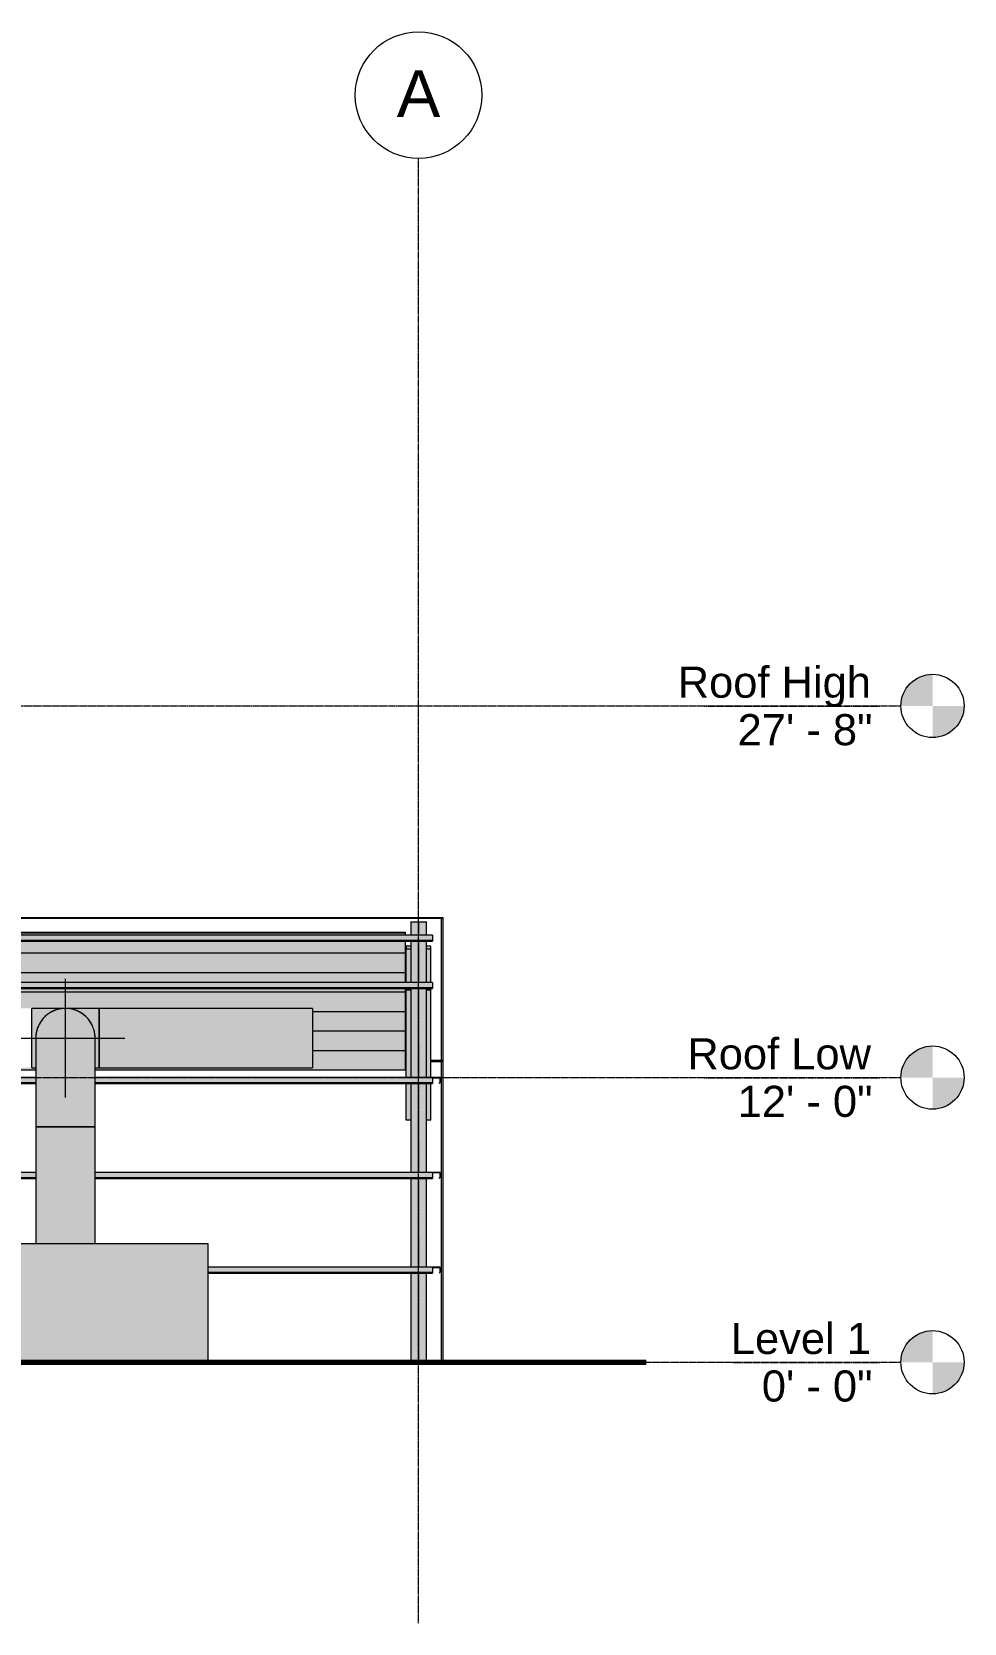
# Model space of a CAD drawing. Header units: inches. Extents: x -26493 to -15674, y -132 to 673.
# Drawn here: x -16145 to -15674, y -132 to 673 of the extents above; entities that cross this region are included whole.
import ezdxf

# ---------------------------------------------------------------- set-up
doc = ezdxf.new("R2010")
doc.units = ezdxf.units.IN
doc.header["$MEASUREMENT"] = 0
doc.linetypes.add('Grid Line 1_2_', pattern=[0.875, 0.5, -0.125, 0.125, -0.125])
doc.linetypes.add('Hidden 1_8_', pattern=[0.1875, 0.125, -0.0625])
for name, color, linetype, lineweight in [('A-FLOR-LEVL', 51, 'Continuous', 9), ('A-ROOF', 132, 'Continuous', 13), ('A-WALL', 113, 'Continuous', 13), ('C-TOPO', 7, 'Continuous', 9), ('M-EQPM', 50, 'Continuous', 9), ('M-HVAC-DUCT', 70, 'Continuous', 9), ('M-HVAC-DUCT-ANNO', 70, 'Continuous', 9), ('M-HVAC-DUCT-CNTR', 70, 'Continuous', 9), ('S-BEAM', 12, 'Continuous', 9), ('S-COLS', 52, 'Continuous', 9), ('S-GRID', 1, 'Continuous', 9), ('S-GRID-IDEN', 1, 'Continuous', 9)]:
    doc.layers.add(name, color=color, linetype=linetype, lineweight=lineweight)
doc.styles.add('Arial', font='arial.ttf', dxfattribs={"height": 15.736527})
doc.styles.add('Arial_1', font='arial.ttf', dxfattribs={"height": 23.60479})

# ---------------------------------------------------------------- blocks, each defined once
blk = doc.blocks.new('Round Tee - Standard-364261-Section 1')
at = {"layer": 'M-HVAC-DUCT'}
h = blk.add_hatch(color=256, dxfattribs=at)
h.paths.add_polyline_path([(-20848.64, 179), (-20865.64, 179), (-20865.64, 164), (-20863.64, 164), (-20863.52, 165.82), (-20863.34, 166.93), (-20863.09, 168.01), (-20862.74, 169.13), (-20861.58, 171.58), (-20860.92, 172.6), (-20860.58, 173.07), (-20859.62, 174.22), (-20858.28, 175.49), (-20855.8, 177.18), (-20854.78, 177.69), (-20853.28, 178.27), (-20851.75, 178.68), (-20850.2, 178.92), (-20849.42, 178.98)], flags=0)
h.paths.add_polyline_path([(-20832.15, 164), (-20831.64, 164), (-20831.64, 179), (-20847.86, 178.98), (-20846.31, 178.82), (-20844.77, 178.49), (-20843.25, 178), (-20841.72, 177.31), (-20840.29, 176.46), (-20838.92, 175.43), (-20837.66, 174.22), (-20836.48, 172.78), (-20835.62, 171.42), (-20835.24, 170.73), (-20834.73, 169.58), (-20834.34, 168.5), (-20834.09, 167.61), (-20833.86, 166.51), (-20833.78, 165.95), (-20833.66, 164.55), (-20833.64, 164), (-20833.17, 164)], flags=0)
h = blk.add_hatch(color=256, dxfattribs=at)
h.paths.add_polyline_path([(-20831.64, 149), (-20831.64, 164), (-20833.64, 164), (-20833.64, 149)], flags=0)
h.paths.add_polyline_path([(-20863.65, 149), (-20863.64, 149), (-20863.64, 164), (-20865.64, 164), (-20865.64, 149), (-20864.86, 149)], flags=0)
for p, q in [((-20848.64, 179), (-20865.64, 179)), ((-20865.64, 164), (-20865.64, 179)), ((-20831.64, 179), (-20848.64, 179)), ((-20831.64, 179), (-20831.64, 164)), ((-20865.64, 149), (-20865.64, 164)), ((-20831.64, 164), (-20831.64, 149)), ((-20865.64, 149), (-20863.64, 149)), ((-20833.64, 149), (-20831.64, 149))]:
    blk.add_line(p, q, dxfattribs=at)
for points, knots in [([(-20853.82, 178.08), (-20854.14, 177.96), (-20854.91, 177.65), (-20855.67, 177.26), (-20856.11, 177.01)], [0.2583062, 0.2583062, 0.2583062, 0.2583062, 0.3076923, 0.3772323, 0.3772323, 0.3772323, 0.3772323]), ([(-20851.3, 178.76), (-20851.45, 178.74), (-20852.11, 178.61), (-20852.92, 178.39), (-20853.57, 178.17), (-20853.71, 178.12)], [0.1317841, 0.1317841, 0.1317841, 0.1317841, 0.1538462, 0.2307692, 0.252931, 0.252931, 0.252931, 0.252931]), ([(-20848.64, 179), (-20848.9, 179), (-20849.42, 178.99), (-20850.2, 178.93), (-20850.79, 178.85), (-20851.12, 178.79), (-20851.2, 178.78)], [0, 0, 0, 0, 0.0384615, 0.0769231, 0.1153846, 0.1264936, 0.1264936, 0.1264936, 0.1264936]), ([(-20843.57, 178.12), (-20843.97, 178.26), (-20844.77, 178.53), (-20845.58, 178.65), (-20845.98, 178.7)], [0.747069, 0.747069, 0.747069, 0.747069, 0.8076923, 0.8682159, 0.8682159, 0.8682159, 0.8682159]), ([(-20862.76, 169.06), (-20862.85, 168.81), (-20863.1, 168.05), (-20863.29, 167.25), (-20863.39, 166.72)], [0.81647869, 0.81647869, 0.81647869, 0.81647869, 0.84615385, 0.90397366, 0.90397366, 0.90397366, 0.90397366]), ([(-20861.67, 171.43), (-20861.89, 171.04), (-20862.27, 170.31), (-20862.59, 169.54), (-20862.72, 169.17)], [0.71772833, 0.71772833, 0.71772833, 0.71772833, 0.76923077, 0.81209834, 0.81209834, 0.81209834, 0.81209834]), ([(-20860.15, 173.62), (-20860.18, 173.59), (-20860.6, 173.08), (-20861.08, 172.41), (-20861.5, 171.72), (-20861.58, 171.58)], [0.6105852, 0.6105852, 0.6105852, 0.6105852, 0.6153846, 0.6923077, 0.7106532, 0.7106532, 0.7106532, 0.7106532]), ([(-20856.16, 176.98), (-20856.19, 176.96), (-20857.18, 176.39), (-20858.54, 175.38), (-20859.74, 174.11), (-20860.09, 173.69)], [0.3803555, 0.3803555, 0.3803555, 0.3803555, 0.3846154, 0.5384615, 0.6066751, 0.6066751, 0.6066751, 0.6066751]), ([(-20837.19, 173.69), (-20837.54, 174.11), (-20838.75, 175.38), (-20840.11, 176.35), (-20841.09, 176.96), (-20841.12, 176.98)], [0.3933249, 0.3933249, 0.3933249, 0.3933249, 0.4615385, 0.6153846, 0.6196445, 0.6196445, 0.6196445, 0.6196445]), ([(-20835.7, 171.59), (-20835.78, 171.72), (-20836.2, 172.41), (-20836.68, 173.08), (-20837.1, 173.59), (-20837.13, 173.62)], [0.2893468, 0.2893468, 0.2893468, 0.2893468, 0.3076923, 0.3846154, 0.3894148, 0.3894148, 0.3894148, 0.3894148]), ([(-20834.56, 169.17), (-20834.7, 169.54), (-20835.02, 170.31), (-20835.39, 171.05), (-20835.61, 171.43)], [0.18790166, 0.18790166, 0.18790166, 0.18790166, 0.23076923, 0.28227167, 0.28227167, 0.28227167, 0.28227167]), ([(-20863.43, 166.51), (-20863.45, 166.4), (-20863.52, 165.94), (-20863.61, 165.1), (-20863.64, 164.37), (-20863.64, 164)], [0.91158907, 0.91158907, 0.91158907, 0.91158907, 0.92307692, 0.96153846, 1, 1, 1, 1]), ([(-20833.89, 166.74), (-20833.99, 167.27), (-20834.18, 168.04), (-20834.42, 168.78), (-20834.51, 169.02)], [0.09660173, 0.09660173, 0.09660173, 0.09660173, 0.15384615, 0.18203448, 0.18203448, 0.18203448, 0.18203448]), ([(-20833.64, 164), (-20833.64, 164.37), (-20833.67, 165.1), (-20833.76, 165.94), (-20833.84, 166.4), (-20833.85, 166.51)], [0, 0, 0, 0, 0.03846154, 0.07692308, 0.08841093, 0.08841093, 0.08841093, 0.08841093])]:
    blk.add_open_spline(points, degree=3, knots=knots, dxfattribs=at)
for points in [[(-20846.09, 178.78), (-20846.93, 178.93), (-20847.79, 179), (-20848.64, 179)], [(-20841.18, 177.01), (-20841.92, 177.44), (-20842.68, 177.84), (-20843.46, 178.13)]]:
    blk.add_open_spline(points, degree=3, dxfattribs=at)
blk = doc.blocks.new('Round Elbow - 1_5 D-363045-Section 1')
at = {"layer": 'M-HVAC-DUCT'}
for points in [[(-20858.28, 119), (-20848.64, 119), (-20848.64, 179), (-20851.28, 178.76), (-20853.77, 178.1), (-20856.14, 176.99), (-20858.28, 175.49), (-20860.15, 173.61), (-20861.63, 171.5), (-20862.74, 169.13), (-20863.44, 166.36), (-20863.64, 163.75), (-20863.64, 119), (-20860.13, 119)], [(-20848.64, 119), (-20833.64, 119), (-20833.64, 164), (-20833.94, 166.87), (-20834.55, 169.13), (-20835.81, 171.73), (-20837.22, 173.71), (-20839, 175.49), (-20841.14, 176.99), (-20843.51, 178.1), (-20846.04, 178.77), (-20848.64, 179), (-20848.64, 124.23)]]:
    blk.add_hatch(color=256, dxfattribs=at).paths.add_polyline_path(points, flags=0)
for p, q in [((-20848.64, 119), (-20863.64, 119)), ((-20833.64, 119), (-20848.64, 119))]:
    blk.add_line(p, q, dxfattribs=at)
at = {"layer": 'M-HVAC-DUCT', "flags": 128}
for points in [[(-20863.64, 164), (-20863.64, 163.96), (-20863.64, 163.86), (-20863.64, 163.68), (-20863.64, 163.43), (-20863.64, 163.1), (-20863.64, 162.71), (-20863.64, 162.25), (-20863.64, 161.72), (-20863.64, 161.12), (-20863.64, 160.45), (-20863.64, 159.71), (-20863.64, 158.91), (-20863.64, 158.05), (-20863.64, 157.13), (-20863.64, 156.14), (-20863.64, 155.09), (-20863.64, 153.99), (-20863.64, 152.83), (-20863.64, 151.62), (-20863.64, 150.35), (-20863.64, 149.04), (-20863.64, 147.67), (-20863.64, 146.26), (-20863.64, 144.81), (-20863.64, 143.31), (-20863.64, 141.78), (-20863.64, 140.21), (-20863.64, 138.61), (-20863.64, 136.97), (-20863.64, 135.31), (-20863.64, 133.62), (-20863.64, 131.9), (-20863.64, 130.17), (-20863.64, 128.42), (-20863.64, 126.65), (-20863.64, 124.87), (-20863.64, 123.08), (-20863.64, 121.28), (-20863.64, 119.49), (-20863.64, 119)], [(-20833.64, 119), (-20833.64, 120.8), (-20833.64, 122.6), (-20833.64, 124.39), (-20833.64, 126.17), (-20833.64, 127.94), (-20833.64, 129.7), (-20833.64, 131.44), (-20833.64, 133.16), (-20833.64, 134.85), (-20833.64, 136.52), (-20833.64, 138.17), (-20833.64, 139.78), (-20833.64, 141.36), (-20833.64, 142.9), (-20833.64, 144.41), (-20833.64, 145.87), (-20833.64, 147.3), (-20833.64, 148.67), (-20833.64, 150), (-20833.64, 151.28), (-20833.64, 152.51), (-20833.64, 153.68), (-20833.64, 154.8), (-20833.64, 155.86), (-20833.64, 156.87), (-20833.64, 157.81), (-20833.64, 158.69), (-20833.64, 159.5), (-20833.64, 160.26), (-20833.64, 160.94), (-20833.64, 161.56), (-20833.64, 162.11), (-20833.64, 162.59), (-20833.64, 163), (-20833.64, 163.35), (-20833.64, 163.62), (-20833.64, 163.81), (-20833.64, 163.94), (-20833.64, 164), (-20833.64, 164)]]:
    blk.add_lwpolyline(points, dxfattribs=at)
at = {"layer": 'M-HVAC-DUCT'}
for start, end in [(90, 169.82559), (20, 90), (170, 180), (360, 10)]:
    blk.add_arc((-20848.64, 164), 15, start, end, dxfattribs=at)
blk = doc.blocks.new('W-Wide Flange-Column - W10X33-556725-Section 1')
at = {"layer": 'S-COLS', "linetype": 'Hidden 1_8_'}
for p, q in [((-20670.21, 222.74), (-20670.21, 216.05)), ((-20669.9, 216.05), (-20669.9, 222.74)), ((-20670.21, 213.02), (-20670.21, 192.05)), ((-20669.9, 192.05), (-20669.9, 213.02)), ((-20670.21, 189.02), (-20670.21, 144.05)), ((-20669.9, 144.05), (-20669.9, 189.02)), ((-20670.21, 141.02), (-20670.21, 96.05)), ((-20669.9, 96.05), (-20669.9, 141.02)), ((-20670.21, 93.02), (-20670.21, 48.05)), ((-20669.9, 48.05), (-20669.9, 93.02)), ((-20670.21, 45.02), (-20670.21, 0)), ((-20669.9, 0), (-20669.9, 45.02))]:
    blk.add_line(p, q, dxfattribs=at)
blk = doc.blocks.new('Girt_Z - 10_D-559342-Section 1')
at = {"layer": 'S-BEAM'}
for points in [[(-21131.27, 217.1), (-21131.27, 217.59), (-21132.05, 217.59), (-21132.05, 217.1)], [(-21131.27, 217.02), (-21131.27, 217.1), (-21132.05, 217.1), (-21132.05, 217.02)], [(-20676.75, 217), (-20676.75, 217.02), (-20709.93, 217)], [(-21131.27, 207.29), (-21131.27, 207.51), (-21132.05, 207.51), (-21132.05, 207.29)], [(-21131.27, 206.9), (-21131.27, 207.29), (-21132.05, 207.29), (-21132.05, 206.9)]]:
    blk.add_hatch(color=256, dxfattribs=at).paths.add_polyline_path(points, flags=0)
h = blk.add_hatch(color=256, dxfattribs=at)
h.paths.add_polyline_path([(-20709.93, 217.1), (-20676.75, 217.1), (-20676.75, 217.59), (-20906.07, 217.59), (-20906.07, 217.1), (-20864.86, 217.1)], flags=0)
h.paths.add_polyline_path([(-21097.26, 217.1), (-21068.38, 217.1), (-21068.38, 217.59), (-21131.27, 217.59), (-21131.27, 217.1)], flags=0)
h.paths.add_polyline_path([(-21032.38, 217.1), (-20914.03, 217.1), (-20914.03, 217.59), (-21032.38, 217.59)], flags=0)
h = blk.add_hatch(color=256, dxfattribs=at)
h.paths.add_polyline_path([(-21131.27, 207.51), (-21131.27, 213.02), (-21132.05, 213.02), (-21132.05, 207.51)], flags=0)
h.paths.add_polyline_path([(-21132.05, 216.05), (-21131.27, 216.05), (-21131.27, 217), (-21132.05, 217)], flags=0)
h = blk.add_hatch(color=256, dxfattribs=at)
h.paths.add_polyline_path([(-20709.93, 217.02), (-20676.75, 217.02), (-20676.75, 217.1), (-20906.07, 217.1), (-20906.07, 217.02), (-20864.86, 217.02)], flags=0)
h.paths.add_polyline_path([(-21097.26, 217.02), (-21068.38, 217.02), (-21068.38, 217.1), (-21131.27, 217.1), (-21131.27, 217.02)], flags=0)
h.paths.add_polyline_path([(-21032.38, 217.02), (-20914.03, 217.02), (-20914.03, 217.1), (-21032.38, 217.1)], flags=0)
h = blk.add_hatch(color=256, dxfattribs=at)
h.paths.add_polyline_path([(-21131.27, 207.51), (-21068.38, 207.51), (-21068.38, 213.02), (-21131.27, 213.02), (-21131.27, 212.62)], flags=0)
h.paths.add_polyline_path([(-20916.25, 207.51), (-20916.25, 210.49), (-20914.03, 210.49), (-20914.03, 213.02), (-21032.38, 213.02), (-21032.38, 207.51), (-20922.96, 207.51)], flags=0)
h.paths.add_polyline_path([(-20903.85, 207.51), (-20676.75, 207.51), (-20676.75, 213.02), (-20906.07, 213.02), (-20906.07, 210.49), (-20903.85, 210.49), (-20903.85, 209.15)], flags=0)
h.paths.add_polyline_path([(-21032.38, 216.05), (-20914.03, 216.05), (-20914.03, 217), (-21032.38, 217)], flags=0)
h.paths.add_polyline_path([(-20864.86, 216.05), (-20676.75, 216.05), (-20676.75, 217), (-20906.07, 217), (-20906.07, 216.05)], flags=0)
h.paths.add_polyline_path([(-21131.27, 216.05), (-21068.38, 216.05), (-21068.38, 217), (-21131.27, 217)], flags=0)
h = blk.add_hatch(color=256, dxfattribs=at)
h.paths.add_polyline_path([(-20676.75, 207.29), (-20676.75, 207.51), (-20903.85, 207.51), (-20903.85, 207.29), (-20690.57, 207.29)], flags=0)
h.paths.add_polyline_path([(-21131.27, 207.29), (-21068.38, 207.31), (-21068.38, 207.51), (-21131.27, 207.51), (-21131.27, 207.31)], flags=0)
h.paths.add_polyline_path([(-21032.38, 207.29), (-20916.25, 207.3), (-20916.25, 207.51), (-21032.38, 207.51), (-21032.38, 207.31)], flags=0)
h = blk.add_hatch(color=256, dxfattribs=at)
h.paths.add_polyline_path([(-20690.57, 206.9), (-20676.75, 206.9), (-20676.75, 207.29), (-20903.85, 207.29), (-20903.85, 206.9), (-20709.93, 206.9)], flags=0)
h.paths.add_polyline_path([(-21116.63, 206.9), (-21068.38, 206.9), (-21068.38, 207.29), (-21131.27, 207.29), (-21131.27, 206.9)], flags=0)
h.paths.add_polyline_path([(-21032.38, 206.9), (-20916.25, 206.9), (-20916.25, 207.29), (-21032.38, 207.29)], flags=0)
for p, q in [((-21132.05, 217.59), (-21131.27, 217.59)), ((-21131.27, 217.59), (-21068.38, 217.59)), ((-21032.38, 217.59), (-20914.03, 217.59)), ((-20906.07, 217.59), (-20676.75, 217.59)), ((-20676.75, 217.59), (-20676.75, 217.1)), ((-21131.27, 217.1), (-21132.05, 217.1)), ((-21131.27, 217.02), (-21132.05, 217.02)), ((-21068.38, 217.1), (-21131.27, 217.1)), ((-21068.38, 217.02), (-21131.27, 217.02)), ((-20914.03, 217.1), (-21032.38, 217.1)), ((-20914.03, 217.02), (-21032.38, 217.02)), ((-20676.75, 217.1), (-20906.07, 217.1)), ((-20676.75, 217.02), (-20906.07, 217.02)), ((-20676.75, 217.1), (-20676.75, 217.02)), ((-20676.75, 217), (-20676.75, 216.05)), ((-20676.75, 213.02), (-20676.75, 207.51)), ((-21131.27, 206.9), (-21132.05, 206.9)), ((-21068.38, 206.9), (-21131.27, 206.9)), ((-20916.25, 206.9), (-21032.38, 206.9)), ((-20676.75, 206.9), (-20903.85, 206.9)), ((-20676.75, 207.51), (-20676.75, 207.29)), ((-20676.75, 207.29), (-20676.75, 206.9))]:
    blk.add_line(p, q, dxfattribs=at)
blk = doc.blocks.new('Girt_Z - 10_D-V91-Section 1')
at = {"layer": 'S-BEAM'}
for points in [[(-21132.05, 197.64), (-21131.27, 197.64), (-21131.27, 206.9), (-21132.05, 206.9)], [(-21131.27, 197.43), (-21131.27, 197.64), (-21132.05, 197.64), (-21132.05, 197.43)], [(-21131.27, 197.04), (-21131.27, 197.43), (-21132.05, 197.43), (-21132.05, 197.04)]]:
    blk.add_hatch(color=256, dxfattribs=at).paths.add_polyline_path(points, flags=0)
h = blk.add_hatch(color=256, dxfattribs=at)
h.paths.add_polyline_path([(-21131.27, 197.64), (-21068.38, 197.64), (-21068.38, 206.9), (-21131.27, 206.9)], flags=0)
h.paths.add_polyline_path([(-20676.75, 197.64), (-20676.75, 206.9), (-20903.85, 206.9), (-20903.85, 197.64), (-20690.57, 197.64)], flags=0)
h.paths.add_polyline_path([(-21032.38, 197.64), (-20916.25, 197.64), (-20916.25, 206.9), (-21032.38, 206.9)], flags=0)
h = blk.add_hatch(color=256, dxfattribs=at)
h.paths.add_polyline_path([(-20676.75, 197.43), (-20676.75, 197.64), (-20903.85, 197.64), (-20903.85, 197.43), (-20690.57, 197.43)], flags=0)
h.paths.add_polyline_path([(-20961.7, 197.43), (-20916.25, 197.44), (-20916.25, 197.64), (-21032.38, 197.64), (-21032.38, 197.43), (-20981.06, 197.43)], flags=0)
h.paths.add_polyline_path([(-21131.27, 197.43), (-21068.38, 197.44), (-21068.38, 197.64), (-21131.27, 197.64), (-21131.27, 197.45)], flags=0)
h = blk.add_hatch(color=256, dxfattribs=at)
h.paths.add_polyline_path([(-20690.57, 197.04), (-20676.75, 197.04), (-20676.75, 197.43), (-20903.85, 197.43), (-20903.85, 197.04), (-20709.93, 197.04)], flags=0)
h.paths.add_polyline_path([(-21116.63, 197.04), (-21068.38, 197.04), (-21068.38, 197.43), (-21131.27, 197.43), (-21131.27, 197.04)], flags=0)
h.paths.add_polyline_path([(-21032.38, 197.04), (-20916.25, 197.04), (-20916.25, 197.43), (-21032.38, 197.43)], flags=0)
for p, q in [((-20676.75, 206.9), (-20676.75, 197.64)), ((-21131.27, 197.04), (-21132.05, 197.04)), ((-21068.38, 197.04), (-21131.27, 197.04)), ((-20916.25, 197.04), (-21032.38, 197.04)), ((-20676.75, 197.04), (-20903.85, 197.04)), ((-20676.75, 197.64), (-20676.75, 197.43)), ((-20676.75, 197.43), (-20676.75, 197.04))]:
    blk.add_line(p, q, dxfattribs=at)
blk = doc.blocks.new('Girt_Z - 10_D-V92-Section 1')
at = {"layer": 'S-BEAM'}
h = blk.add_hatch(color=256, dxfattribs=at)
h.paths.add_polyline_path([(-21132.05, 187.78), (-21131.27, 187.78), (-21131.27, 189.02), (-21132.05, 189.02)], flags=0)
h.paths.add_polyline_path([(-21131.27, 192.05), (-21131.27, 197.04), (-21132.05, 197.04), (-21132.05, 192.05)], flags=0)
h = blk.add_hatch(color=256, dxfattribs=at)
h.paths.add_polyline_path([(-21068.38, 187.78), (-21068.38, 189.02), (-21131.27, 189.02), (-21131.27, 187.78), (-21077.89, 187.78)], flags=0)
h.paths.add_polyline_path([(-20981.06, 187.78), (-20916.25, 187.78), (-20916.25, 189.02), (-21032.38, 189.02), (-21032.38, 187.78), (-21000.43, 187.78)], flags=0)
h.paths.add_polyline_path([(-20676.75, 187.78), (-20676.75, 189.02), (-20903.85, 189.02), (-20903.85, 187.78), (-20690.57, 187.78)], flags=0)
h.paths.add_polyline_path([(-21032.38, 192.05), (-20916.25, 192.05), (-20916.25, 197.04), (-21032.38, 197.04), (-21032.38, 195.9)], flags=0)
h.paths.add_polyline_path([(-20903.85, 192.05), (-20676.75, 192.05), (-20676.75, 197.04), (-20903.85, 197.04), (-20903.85, 195.9)], flags=0)
h.paths.add_polyline_path([(-21068.38, 192.05), (-21068.38, 197.04), (-21131.27, 197.04), (-21131.27, 192.05), (-21077.89, 192.05)], flags=0)
for points in [[(-21131.27, 187.56), (-21131.27, 187.78), (-21132.05, 187.78), (-21132.05, 187.56)], [(-21131.27, 187.17), (-21131.27, 187.56), (-21132.05, 187.56), (-21132.05, 187.17)]]:
    blk.add_hatch(color=256, dxfattribs=at).paths.add_polyline_path(points, flags=0)
h = blk.add_hatch(color=256, dxfattribs=at)
h.paths.add_polyline_path([(-20922.96, 187.56), (-20916.25, 187.57), (-20916.25, 187.78), (-21032.38, 187.78), (-21032.38, 187.56), (-20942.33, 187.56)], flags=0)
h.paths.add_polyline_path([(-20676.75, 187.56), (-20676.75, 187.78), (-20903.85, 187.78), (-20903.85, 187.56), (-20690.57, 187.56)], flags=0)
h.paths.add_polyline_path([(-21131.27, 187.56), (-21068.38, 187.58), (-21068.38, 187.78), (-21131.27, 187.78), (-21131.27, 187.58)], flags=0)
h = blk.add_hatch(color=256, dxfattribs=at)
h.paths.add_polyline_path([(-20690.57, 187.17), (-20676.75, 187.17), (-20676.75, 187.56), (-20903.85, 187.54), (-20903.85, 187.17), (-20709.93, 187.17)], flags=0)
h.paths.add_polyline_path([(-21116.63, 187.17), (-21068.38, 187.17), (-21068.38, 187.56), (-21131.27, 187.56), (-21131.27, 187.17)], flags=0)
h.paths.add_polyline_path([(-21032.38, 187.17), (-20916.25, 187.17), (-20916.25, 187.56), (-21032.38, 187.56)], flags=0)
for p, q in [((-20676.75, 197.04), (-20676.75, 192.05)), ((-21131.27, 187.17), (-21132.05, 187.17)), ((-21068.38, 187.17), (-21131.27, 187.17)), ((-20916.25, 187.17), (-21032.38, 187.17)), ((-20676.75, 187.17), (-20903.85, 187.17)), ((-20676.75, 189.02), (-20676.75, 187.78)), ((-20676.75, 187.78), (-20676.75, 187.56)), ((-20676.75, 187.56), (-20676.75, 187.17))]:
    blk.add_line(p, q, dxfattribs=at)
blk = doc.blocks.new('Girt_Z - 10_D-V93-Section 1')
at = {"layer": 'S-BEAM'}
for points in [[(-21131.27, 179), (-21131.27, 187.17), (-21132.05, 187.17), (-21132.05, 179)], [(-20676.75, 177.7), (-20676.75, 177.91), (-20723.64, 177.91), (-20723.64, 177.7), (-20690.57, 177.7)]]:
    blk.add_hatch(color=256, dxfattribs=at).paths.add_polyline_path(points, flags=0)
h = blk.add_hatch(color=256, dxfattribs=at)
h.paths.add_polyline_path([(-20843.12, 177.91), (-20843.05, 177.91), (-20843.25, 177.97)], flags=0)
h.paths.add_polyline_path([(-20723.64, 177.91), (-20676.75, 177.91), (-20676.75, 187.17), (-20903.85, 187.17), (-20903.85, 179), (-20723.64, 179), (-20723.64, 178.1)], flags=0)
h.paths.add_polyline_path([(-20843.57, 178.11), (-20844.77, 178.49), (-20844.77, 178.43), (-20844.01, 178.23)], flags=0)
h.paths.add_polyline_path([(-20846.09, 178.78), (-20847.09, 178.92), (-20846.72, 178.83), (-20846.31, 178.8)], flags=0)
h.paths.add_polyline_path([(-21131.27, 179), (-21068.38, 179), (-21068.38, 187.17), (-21131.27, 187.17), (-21131.27, 179.19)], flags=0)
h.paths.add_polyline_path([(-21010.11, 179), (-20916.25, 179), (-20916.25, 187.17), (-21032.38, 187.17), (-21032.38, 179), (-21019.8, 179)], flags=0)
h = blk.add_hatch(color=256, dxfattribs=at)
h.paths.add_polyline_path([(-20690.57, 177.31), (-20676.75, 177.31), (-20676.75, 177.7), (-20723.64, 177.7), (-20723.64, 177.31), (-20709.93, 177.31)], flags=0)
h.paths.add_polyline_path([(-20855.56, 177.31), (-20855.4, 177.34), (-20855.52, 177.33)], flags=0)
h.paths.add_polyline_path([(-20841.82, 177.31), (-20841.77, 177.33), (-20841.87, 177.33)], flags=0)
for p, q in [((-20676.75, 187.17), (-20676.75, 177.91)), ((-20855.46, 177.31), (-20855.56, 177.31)), ((-20841.73, 177.31), (-20841.82, 177.31)), ((-20676.75, 177.31), (-20723.64, 177.31)), ((-20676.75, 177.91), (-20676.75, 177.7)), ((-20676.75, 177.7), (-20676.75, 177.31))]:
    blk.add_line(p, q, dxfattribs=at)
blk = doc.blocks.new('Girt_Z - 10_D-V94-Section 1')
at = {"layer": 'S-BEAM'}
h = blk.add_hatch(color=256, dxfattribs=at)
h.paths.add_polyline_path([(-20676.75, 168.05), (-20676.75, 177.31), (-20723.64, 177.31), (-20723.64, 168.05), (-20690.57, 168.05)], flags=0)
h.paths.add_polyline_path([(-20863.08, 168.05), (-20863.02, 168.09), (-20863.02, 168.29)], flags=0)
h.paths.add_polyline_path([(-20834.56, 169.17), (-20834.86, 169.89), (-20835.29, 170.83), (-20835.06, 170.23), (-20834.6, 169.25)], flags=0)
h.paths.add_polyline_path([(-20835.71, 171.58), (-20836.34, 172.57), (-20836.71, 173.08), (-20836.55, 172.78), (-20835.81, 171.73)], flags=0)
h.paths.add_polyline_path([(-20837.19, 173.68), (-20838.29, 174.86), (-20838.29, 174.79), (-20837.2, 173.69)], flags=0)
h.paths.add_polyline_path([(-20839.02, 175.51), (-20840.33, 176.48), (-20840.29, 176.39), (-20839.63, 175.93)], flags=0)
h = blk.add_hatch(color=256, dxfattribs=at)
h.paths.add_polyline_path([(-20676.75, 167.83), (-20676.75, 168.05), (-20723.64, 168.05), (-20723.64, 167.83), (-20690.57, 167.83)], flags=0)
h.paths.add_polyline_path([(-20863.13, 167.83), (-20863.08, 167.87), (-20863.13, 167.84)], flags=0)
h.paths.add_polyline_path([(-20834.19, 167.83), (-20834.16, 167.87), (-20834.19, 167.84)], flags=0)
h = blk.add_hatch(color=256, dxfattribs=at)
h.paths.add_polyline_path([(-20690.57, 167.44), (-20676.75, 167.44), (-20676.75, 167.83), (-20723.64, 167.83), (-20723.64, 167.44), (-20709.93, 167.44)], flags=0)
h.paths.add_polyline_path([(-20834.09, 167.44), (-20834.05, 167.44), (-20834.19, 167.83)], flags=0)
for p, q in [((-20676.75, 177.31), (-20676.75, 168.05)), ((-20676.75, 167.44), (-20723.64, 167.44)), ((-20676.75, 168.05), (-20676.75, 167.83)), ((-20676.75, 167.83), (-20676.75, 167.44))]:
    blk.add_line(p, q, dxfattribs=at)
blk = doc.blocks.new('Girt_Z - 10_D-V95-Section 1')
at = {"layer": 'S-BEAM'}
h = blk.add_hatch(color=256, dxfattribs=at)
h.paths.add_polyline_path([(-20864.86, 148.32), (-20863.64, 148.32), (-20863.64, 149), (-20903.85, 149), (-20903.85, 148.32), (-20865.64, 148.32)], flags=0)
h.paths.add_polyline_path([(-20676.75, 148.32), (-20676.75, 157.58), (-20723.64, 157.58), (-20723.64, 149), (-20833.64, 149), (-20833.64, 148.32), (-20690.57, 148.32)], flags=0)
h.paths.add_polyline_path([(-21131.27, 148.32), (-21068.38, 148.32), (-21068.38, 149), (-21131.27, 149)], flags=0)
h.paths.add_polyline_path([(-21029.48, 148.32), (-20916.25, 148.32), (-20916.25, 149), (-21032.38, 149), (-21032.38, 148.32)], flags=0)
for points in [[(-21131.27, 148.32), (-21131.27, 149), (-21132.05, 149), (-21132.05, 148.32)], [(-21131.27, 148.11), (-21131.27, 148.32), (-21132.05, 148.32), (-21132.05, 148.11)], [(-21131.27, 147.72), (-21131.27, 148.11), (-21132.05, 148.11), (-21132.05, 147.72)]]:
    blk.add_hatch(color=256, dxfattribs=at).paths.add_polyline_path(points, flags=0)
h = blk.add_hatch(color=256, dxfattribs=at)
h.paths.add_polyline_path([(-20676.75, 148.11), (-20676.75, 148.32), (-20833.64, 148.32), (-20833.64, 148.11), (-20690.57, 148.11)], flags=0)
h.paths.add_polyline_path([(-20922.96, 148.11), (-20916.25, 148.12), (-20916.25, 148.32), (-21032.38, 148.32), (-21032.38, 148.11), (-20942.33, 148.11)], flags=0)
h.paths.add_polyline_path([(-21131.27, 148.11), (-21068.38, 148.12), (-21068.38, 148.32), (-21131.27, 148.32), (-21131.27, 148.13)], flags=0)
h.paths.add_polyline_path([(-20903.85, 148.11), (-20863.64, 148.11), (-20863.64, 148.32), (-20903.85, 148.32), (-20903.85, 148.12)], flags=0)
h = blk.add_hatch(color=256, dxfattribs=at)
h.paths.add_polyline_path([(-20690.57, 147.72), (-20676.75, 147.72), (-20676.75, 148.11), (-20833.64, 148.11), (-20833.64, 147.72), (-20709.93, 147.72)], flags=0)
h.paths.add_polyline_path([(-21116.63, 147.72), (-21068.38, 147.72), (-21068.38, 148.11), (-21131.27, 148.11), (-21131.27, 147.72)], flags=0)
h.paths.add_polyline_path([(-21032.38, 147.72), (-20916.25, 147.72), (-20916.25, 148.11), (-21032.38, 148.11)], flags=0)
h.paths.add_polyline_path([(-20863.64, 147.72), (-20863.64, 148.11), (-20903.85, 148.11), (-20903.85, 147.72), (-20864.86, 147.72)], flags=0)
for p, q in [((-20676.75, 157.58), (-20676.75, 148.32)), ((-21131.27, 147.72), (-21132.05, 147.72)), ((-21068.38, 147.72), (-21131.27, 147.72)), ((-20916.25, 147.72), (-21032.38, 147.72)), ((-20863.64, 147.72), (-20903.85, 147.72)), ((-20676.75, 147.72), (-20833.64, 147.72)), ((-20676.75, 148.32), (-20676.75, 148.11)), ((-20676.75, 148.11), (-20676.75, 147.72))]:
    blk.add_line(p, q, dxfattribs=at)
blk = doc.blocks.new('W-Wide Flange - W21X166-V97-Section 1')
at = {"layer": 'S-BEAM'}
h = blk.add_hatch(color=256, dxfattribs=at)
h.paths.add_polyline_path([(-20666.07, 188.3), (-20663.85, 188.3), (-20663.85, 189.02), (-20666.07, 189.02), (-20666.07, 188.9)], flags=0)
h.paths.add_polyline_path([(-20676.25, 188.3), (-20674.03, 188.3), (-20674.03, 189.02), (-20676.25, 189.02)], flags=0)
h.paths.add_polyline_path([(-20676.25, 209.15), (-20674.03, 209.15), (-20674.03, 210.49), (-20676.25, 210.49)], flags=0)
h.paths.add_polyline_path([(-20666.07, 209.15), (-20663.85, 209.15), (-20663.85, 210.49), (-20666.07, 210.49), (-20666.07, 209.89)], flags=0)
for points in [[(-20674.03, 192.05), (-20674.03, 209.15), (-20676.25, 209.15), (-20676.25, 192.05)], [(-20663.85, 192.05), (-20663.85, 209.15), (-20666.07, 209.15), (-20666.07, 192.05)]]:
    blk.add_hatch(color=256, dxfattribs=at).paths.add_polyline_path(points, flags=0)
h = blk.add_hatch(color=256, dxfattribs=at)
h.paths.add_polyline_path([(-20674.03, 122.39), (-20674.03, 141.02), (-20676.25, 141.02), (-20676.25, 122.39)], flags=0)
h.paths.add_polyline_path([(-20666.07, 122.39), (-20663.85, 122.39), (-20663.85, 141.02), (-20666.07, 141.02), (-20666.07, 129.04)], flags=0)
h.paths.add_polyline_path([(-20676.25, 144.05), (-20674.03, 144.05), (-20674.03, 188.3), (-20676.25, 188.3), (-20676.25, 145.75)], flags=0)
h.paths.add_polyline_path([(-20663.85, 144.05), (-20663.85, 188.3), (-20666.07, 188.3), (-20666.07, 144.05)], flags=0)
for p, q in [((-20674.03, 210.49), (-20676.25, 210.49)), ((-20676.25, 210.49), (-20676.25, 209.15)), ((-20663.85, 210.49), (-20666.07, 210.49)), ((-20663.85, 209.15), (-20663.85, 210.49)), ((-20676.25, 209.15), (-20674.03, 209.15)), ((-20676.25, 192.05), (-20676.25, 209.15)), ((-20666.07, 209.15), (-20663.85, 209.15)), ((-20663.85, 192.05), (-20663.85, 209.15)), ((-20676.25, 189.02), (-20676.25, 188.3)), ((-20676.25, 188.3), (-20674.03, 188.3)), ((-20676.25, 144.05), (-20676.25, 188.3)), ((-20666.07, 188.3), (-20663.85, 188.3)), ((-20663.85, 188.3), (-20663.85, 189.02)), ((-20663.85, 144.05), (-20663.85, 188.3)), ((-20676.25, 122.39), (-20676.25, 141.02)), ((-20663.85, 122.39), (-20663.85, 141.02)), ((-20674.03, 122.39), (-20676.25, 122.39)), ((-20663.85, 122.39), (-20666.07, 122.39))]:
    blk.add_line(p, q, dxfattribs=at)
blk = doc.blocks.new('Mechanical Equipment 3 - Mechanical Equipment 1-405539-Section 1')
at = {"layer": 'M-EQPM'}
blk.add_hatch(color=256, dxfattribs=at).paths.add_polyline_path([(-20776.7, 0), (-20776.7, 60), (-20886.76, 60), (-20886.76, 0), (-20787.4, 0)], flags=0)
for p, q in [((-20886.76, 60), (-20776.7, 60)), ((-20886.76, 0), (-20886.76, 60)), ((-20776.7, 60), (-20776.7, 0))]:
    blk.add_line(p, q, dxfattribs=at)
blk = doc.blocks.new('Girt_C - 8_D-560231-Section 1')
at = {"layer": 'S-BEAM'}
h = blk.add_hatch(color=256, dxfattribs=at)
h.paths.add_polyline_path([(-20659.63, 45.02), (-20659.05, 45.5), (-20659.11, 48), (-20659.16, 47.87), (-20659.16, 45.55), (-20659.7, 45.1)], flags=0)
h.paths.add_polyline_path([(-20659.19, 47.92), (-20659.11, 48), (-20659.24, 48.05)], flags=0)
h.paths.add_polyline_path([(-20659.24, 47.95), (-20659.24, 48.05), (-20663.05, 48), (-20663.05, 47.95), (-20661.52, 47.95)], flags=0)
for p, q in [((-20659.24, 48.05), (-20663.05, 48.05)), ((-20663.05, 47.95), (-20659.24, 47.95)), ((-20659.16, 45.55), (-20659.7, 45.1)), ((-20659.7, 45.1), (-20659.63, 45.02)), ((-20659.63, 45.02), (-20659.05, 45.5)), ((-20659.16, 47.87), (-20659.16, 45.55)), ((-20659.05, 45.5), (-20659.05, 47.87))]:
    blk.add_line(p, q, dxfattribs=at)
for radius, start in [(0.187, 360), (0.0782, 3.04236)]:
    blk.add_arc((-20659.24, 47.87), radius, start, 90, dxfattribs=at)
blk = doc.blocks.new('Girt_C - 8_D-560230-Section 1')
at = {"layer": 'S-BEAM'}
h = blk.add_hatch(color=256, dxfattribs=at)
h.paths.add_polyline_path([(-21097.26, 47.87), (-21096.76, 47.88), (-21096.76, 48.05), (-21131.27, 48), (-21131.27, 47.87)], flags=0)
h.paths.add_polyline_path([(-21136.05, 47.87), (-21132.05, 47.87), (-21132.11, 48), (-21132.24, 47.95), (-21136.05, 47.95)], flags=0)
h.paths.add_polyline_path([(-20663.05, 47.87), (-20663.05, 48.05), (-20776.7, 48), (-20776.7, 47.87), (-20671.2, 47.87)], flags=0)
h.paths.add_polyline_path([(-20886.76, 47.87), (-20886.76, 48.05), (-20917.27, 48), (-20917.27, 47.87)], flags=0)
h = blk.add_hatch(color=256, dxfattribs=at)
h.paths.add_polyline_path([(-21096.76, 45.5), (-21096.76, 47.87), (-21131.27, 47.87), (-21131.27, 45.5), (-21097.26, 45.5)], flags=0)
h.paths.add_polyline_path([(-20663.05, 45.5), (-20663.05, 47.87), (-20776.7, 47.87), (-20776.7, 45.5), (-20671.2, 45.5)], flags=0)
h.paths.add_polyline_path([(-21135.99, 45.5), (-21132.05, 45.5), (-21132.05, 47.87), (-21136.05, 47.87), (-21136.05, 45.5)], flags=0)
h.paths.add_polyline_path([(-20886.76, 45.5), (-20886.76, 47.87), (-20917.27, 47.87), (-20917.27, 45.5)], flags=0)
h = blk.add_hatch(color=256, dxfattribs=at)
h.paths.add_polyline_path([(-21096.76, 45.02), (-21096.76, 45.5), (-21131.27, 45.5), (-21131.27, 45.02), (-21097.26, 45.02)], flags=0)
h.paths.add_polyline_path([(-21135.99, 45.02), (-21132.05, 45.02), (-21132.05, 45.5), (-21136.05, 45.46), (-21136.05, 45.02)], flags=0)
h.paths.add_polyline_path([(-20663.05, 45.02), (-20663.05, 45.5), (-20776.7, 45.5), (-20776.7, 45.02), (-20671.2, 45.02)], flags=0)
h.paths.add_polyline_path([(-20886.76, 45.02), (-20886.76, 45.5), (-20917.27, 45.5), (-20917.27, 45.02)], flags=0)
for p, q in [((-20663.05, 48.05), (-20776.7, 48.05)), ((-20776.7, 45.5), (-20663.05, 45.5)), ((-20776.7, 45.02), (-20663.05, 45.02)), ((-20663.05, 48.05), (-20663.05, 47.87)), ((-20663.05, 47.87), (-20663.05, 45.5)), ((-20663.05, 45.5), (-20663.05, 45.02))]:
    blk.add_line(p, q, dxfattribs=at)
blk = doc.blocks.new('Girt_C - 8_D-V99-Section 1')
at = {"layer": 'S-BEAM'}
h = blk.add_hatch(color=256, dxfattribs=at)
h.paths.add_polyline_path([(-21068.38, 95.87), (-21068.38, 96.05), (-21131.27, 96), (-21131.27, 95.87), (-21097.26, 95.87)], flags=0)
h.paths.add_polyline_path([(-21136.05, 95.87), (-21132.05, 95.87), (-21132.11, 96), (-21132.24, 95.95), (-21136.05, 95.95)], flags=0)
h.paths.add_polyline_path([(-20863.64, 95.87), (-20863.64, 96.05), (-21032.38, 96), (-21032.38, 95.87), (-20864.86, 95.87)], flags=0)
h.paths.add_polyline_path([(-20663.05, 95.87), (-20663.05, 96.05), (-20833.64, 96), (-20833.64, 95.87), (-20671.2, 95.87)], flags=0)
h = blk.add_hatch(color=256, dxfattribs=at)
h.paths.add_polyline_path([(-20942.33, 93.5), (-20863.64, 93.5), (-20863.64, 95.87), (-21032.38, 95.87), (-21032.38, 93.5), (-21019.8, 93.5)], flags=0)
h.paths.add_polyline_path([(-21135.99, 93.5), (-21132.05, 93.5), (-21132.05, 95.87), (-21136.05, 95.87), (-21136.05, 93.5)], flags=0)
h.paths.add_polyline_path([(-20663.05, 93.5), (-20663.05, 95.87), (-20833.64, 95.87), (-20833.64, 93.5), (-20671.2, 93.5)], flags=0)
h.paths.add_polyline_path([(-21131.27, 93.5), (-21068.38, 93.5), (-21068.38, 95.87), (-21131.27, 95.87)], flags=0)
h = blk.add_hatch(color=256, dxfattribs=at)
h.paths.add_polyline_path([(-20942.33, 93.02), (-20863.64, 93.02), (-20863.64, 93.5), (-21032.38, 93.5), (-21032.38, 93.02), (-21019.8, 93.02)], flags=0)
h.paths.add_polyline_path([(-20663.05, 93.02), (-20663.05, 93.5), (-20833.64, 93.5), (-20833.64, 93.02), (-20671.2, 93.02)], flags=0)
h.paths.add_polyline_path([(-21135.99, 93.02), (-21132.05, 93.02), (-21132.05, 93.5), (-21136.05, 93.5), (-21136.05, 93.02)], flags=0)
h.paths.add_polyline_path([(-21131.27, 93.02), (-21068.38, 93.02), (-21068.38, 93.5), (-21131.27, 93.5)], flags=0)
for p, q in [((-20863.64, 96.05), (-21032.38, 96.05)), ((-21032.38, 93.5), (-20863.64, 93.5)), ((-21032.38, 93.02), (-20863.64, 93.02)), ((-20663.05, 96.05), (-20833.64, 96.05)), ((-20833.64, 93.5), (-20663.05, 93.5)), ((-20833.64, 93.02), (-20663.05, 93.02)), ((-20663.05, 96.05), (-20663.05, 95.87)), ((-20663.05, 95.87), (-20663.05, 93.5)), ((-20663.05, 93.5), (-20663.05, 93.02))]:
    blk.add_line(p, q, dxfattribs=at)
blk = doc.blocks.new('Girt_C - 8_D-V110-Section 1')
at = {"layer": 'S-BEAM'}
h = blk.add_hatch(color=256, dxfattribs=at)
h.paths.add_polyline_path([(-21068.38, 143.87), (-21068.38, 144.05), (-21131.27, 144), (-21131.27, 143.87), (-21097.26, 143.87)], flags=0)
h.paths.add_polyline_path([(-21136.05, 143.87), (-21132.05, 143.87), (-21132.11, 144), (-21132.24, 143.95), (-21136.05, 143.95)], flags=0)
h.paths.add_polyline_path([(-20663.05, 143.87), (-20663.05, 144.05), (-20833.64, 144), (-20833.64, 143.87), (-20666.36, 143.87)], flags=0)
h.paths.add_polyline_path([(-20864.86, 143.87), (-20863.64, 143.87), (-20863.64, 144.05), (-21032.38, 144), (-21032.38, 143.87), (-20903.6, 143.87)], flags=0)
h = blk.add_hatch(color=256, dxfattribs=at)
h.paths.add_polyline_path([(-20908.44, 141.5), (-20863.64, 141.5), (-20863.64, 143.87), (-21032.38, 143.87), (-21032.38, 141.5), (-20913.28, 141.5)], flags=0)
h.paths.add_polyline_path([(-20663.05, 141.5), (-20663.05, 143.87), (-20833.64, 143.87), (-20833.64, 141.5), (-20666.36, 141.5)], flags=0)
h.paths.add_polyline_path([(-21135.99, 141.5), (-21132.05, 141.5), (-21132.05, 143.87), (-21136.05, 143.87), (-21136.05, 141.5)], flags=0)
h.paths.add_polyline_path([(-21131.27, 141.5), (-21068.38, 141.5), (-21068.38, 143.87), (-21131.27, 143.87)], flags=0)
h = blk.add_hatch(color=256, dxfattribs=at)
h.paths.add_polyline_path([(-21136.05, 141.02), (-21132.05, 141.02), (-21132.05, 141.5), (-21136.05, 141.5)], flags=0)
h.paths.add_polyline_path([(-20663.05, 141.02), (-20663.05, 141.5), (-20833.64, 141.5), (-20833.62, 141.02), (-20666.36, 141.02)], flags=0)
h.paths.add_polyline_path([(-21131.27, 141.02), (-21068.38, 141.02), (-21068.38, 141.5), (-21131.27, 141.5)], flags=0)
h.paths.add_polyline_path([(-21032.38, 141.02), (-20863.64, 141.02), (-20863.64, 141.5), (-21032.38, 141.5)], flags=0)
for p, q in [((-20863.64, 144.05), (-21032.38, 144.05)), ((-21032.38, 141.5), (-20863.64, 141.5)), ((-21032.38, 141.02), (-20863.64, 141.02)), ((-20663.05, 144.05), (-20833.64, 144.05)), ((-20833.64, 141.5), (-20663.05, 141.5)), ((-20833.64, 141.02), (-20663.05, 141.02)), ((-20663.05, 144.05), (-20663.05, 143.87)), ((-20663.05, 143.87), (-20663.05, 141.5)), ((-20663.05, 141.5), (-20663.05, 141.02))]:
    blk.add_line(p, q, dxfattribs=at)
blk = doc.blocks.new('Girt_C - 8_D-V111-Section 1')
at = {"layer": 'S-BEAM'}
h = blk.add_hatch(color=256, dxfattribs=at)
h.paths.add_polyline_path([(-20806.76, 191.87), (-20663.05, 191.87), (-20663.05, 192.05), (-21032.38, 192), (-21032.38, 191.87), (-20826.13, 191.87)], flags=0)
h.paths.add_polyline_path([(-21136.05, 191.87), (-21132.05, 191.87), (-21132.11, 192), (-21132.24, 191.95), (-21136.05, 191.95)], flags=0)
h.paths.add_polyline_path([(-21077.89, 191.87), (-21068.38, 191.89), (-21068.38, 192.05), (-21131.27, 192), (-21131.27, 191.87), (-21097.26, 191.87)], flags=0)
h = blk.add_hatch(color=256, dxfattribs=at)
h.paths.add_polyline_path([(-21136.05, 189.5), (-21132.05, 189.5), (-21132.05, 191.87), (-21136.05, 191.87), (-21136.05, 191.72)], flags=0)
h.paths.add_polyline_path([(-20663.05, 189.5), (-20663.05, 191.87), (-21032.38, 191.87), (-21032.38, 189.5), (-20666.36, 189.5)], flags=0)
h.paths.add_polyline_path([(-21131.27, 189.5), (-21068.38, 189.5), (-21068.38, 191.87), (-21131.27, 191.87)], flags=0)
h = blk.add_hatch(color=256, dxfattribs=at)
h.paths.add_polyline_path([(-20913.28, 189.02), (-20663.05, 189.02), (-20663.05, 189.5), (-21032.38, 189.5), (-21032.38, 189.02), (-20922.96, 189.02)], flags=0)
h.paths.add_polyline_path([(-21135.99, 189.02), (-21132.05, 189.02), (-21132.05, 189.5), (-21136.05, 189.5), (-21136.05, 189.02)], flags=0)
h.paths.add_polyline_path([(-21131.27, 189.02), (-21068.38, 189.02), (-21068.38, 189.5), (-21131.27, 189.5)], flags=0)
for p, q in [((-20663.05, 192.05), (-21032.38, 192.05)), ((-21032.38, 189.5), (-20663.05, 189.5)), ((-21032.38, 189.02), (-20663.05, 189.02)), ((-20663.05, 192.05), (-20663.05, 191.87)), ((-20663.05, 191.87), (-20663.05, 189.5)), ((-20663.05, 189.5), (-20663.05, 189.02))]:
    blk.add_line(p, q, dxfattribs=at)
blk = doc.blocks.new('Girt_C - 8_D-V112-Section 1')
at = {"layer": 'S-BEAM'}
h = blk.add_hatch(color=256, dxfattribs=at)
h.paths.add_polyline_path([(-21136.05, 215.87), (-21132.05, 215.87), (-21132.05, 216.05), (-21136.05, 216)], flags=0)
h.paths.add_polyline_path([(-21068.38, 215.87), (-21068.38, 216.05), (-21131.27, 216), (-21131.27, 215.87), (-21097.26, 215.87)], flags=0)
h.paths.add_polyline_path([(-21032.38, 215.87), (-20663.05, 215.87), (-20663.05, 216.05), (-21032.38, 216), (-21032.38, 215.9)], flags=0)
h = blk.add_hatch(color=256, dxfattribs=at)
h.paths.add_polyline_path([(-21068.38, 213.5), (-21068.38, 215.87), (-21131.27, 215.87), (-21131.27, 213.5), (-21097.26, 213.5)], flags=0)
h.paths.add_polyline_path([(-20663.05, 213.5), (-20663.05, 215.87), (-21032.38, 215.87), (-21032.38, 213.5), (-20709.93, 213.5)], flags=0)
h.paths.add_polyline_path([(-21135.99, 213.5), (-21132.05, 213.5), (-21132.05, 215.87), (-21136.05, 215.87), (-21136.05, 213.5)], flags=0)
h = blk.add_hatch(color=256, dxfattribs=at)
h.paths.add_polyline_path([(-21068.38, 213.02), (-21068.38, 213.5), (-21131.27, 213.5), (-21131.27, 213.02), (-21097.26, 213.02)], flags=0)
h.paths.add_polyline_path([(-20663.05, 213.02), (-20663.05, 213.5), (-21032.38, 213.5), (-21032.38, 213.02), (-20709.93, 213.02)], flags=0)
h.paths.add_polyline_path([(-21135.99, 213.02), (-21132.05, 213.02), (-21132.05, 213.5), (-21136.05, 213.5), (-21136.05, 213.02)], flags=0)
for p, q in [((-20663.05, 216.05), (-21032.38, 216.05)), ((-21032.38, 213.5), (-20663.05, 213.5)), ((-21032.38, 213.02), (-20663.05, 213.02)), ((-20663.05, 216.05), (-20663.05, 215.87)), ((-20663.05, 215.87), (-20663.05, 213.5)), ((-20663.05, 213.5), (-20663.05, 213.02))]:
    blk.add_line(p, q, dxfattribs=at)
blk = doc.blocks.new('Level - Level Head - Circle-15001-Section 1')
at = {"layer": 'A-FLOR-LEVL'}
h = blk.add_hatch(color=256, dxfattribs=at)
edge = h.paths.add_edge_path(flags=0)
edge.add_line((-20410.1, 0), (-20426.1, 0))
edge.add_arc((-20410.1, 0), 16, 90, 180, ccw=False)
edge.add_line((-20410.1, 16), (-20410.1, 0))
h = blk.add_hatch(color=256, dxfattribs=at)
edge = h.paths.add_edge_path(flags=0)
edge.add_line((-20410.1, -16), (-20410.1, 0))
edge.add_line((-20410.1, 0), (-20394.1, 0))
edge.add_arc((-20410.1, 0), 16, 270, 360, ccw=False)
blk.add_circle((-20410.1, 0), 16, dxfattribs=at)
blk = doc.blocks.new('Grid - Grid Head - Circle-14747-Section 1')
at = {"layer": 'S-GRID-IDEN'}
blk.add_circle((-21150.05, 641), 32, dxfattribs=at)

msp = doc.modelspace()

# ---------------------------------------------------------------- hatches: boundary and pattern name
at = {"layer": 'A-ROOF', "transparency": 33554611}
h = msp.add_hatch(color=256, dxfattribs=at)
h.paths.add_polyline_path([(-15937.18, 224.5), (-15937.18, 224.98), (-16311.8, 224.98), (-16311.8, 224.5), (-15989.35, 224.5)], flags=0)
h.paths.add_polyline_path([(-16347.8, 224.5), (-16347.8, 224.98), (-16410.68, 224.98), (-16410.68, 224.5), (-16376.68, 224.5)], flags=0)
at = {"layer": 'M-HVAC-DUCT'}
for points in [[(-16111.06, 164), (-16003.06, 164), (-16003.06, 179), (-16111.06, 179), (-16111.06, 164.55)], [(-16086.18, 149), (-16003.06, 149), (-16003.06, 164), (-16111.06, 164), (-16111.06, 149), (-16105.55, 149)], [(-16142.83, 60), (-16128.06, 60), (-16128.06, 119), (-16143.06, 119), (-16143.04, 60)], [(-16113.07, 60), (-16113.06, 60), (-16113.06, 119), (-16128.06, 119), (-16128.06, 60), (-16113.29, 60)]]:
    msp.add_hatch(color=256, dxfattribs=at).paths.add_polyline_path(points, flags=0)
at = {"layer": 'S-COLS'}
h = msp.add_hatch(color=256, dxfattribs=at)
h.paths.add_polyline_path([(-15945.49, 0), (-15945.49, 45.02), (-15953.45, 45.02), (-15953.45, 0)], flags=0)
h.paths.add_polyline_path([(-15953.45, 48.05), (-15945.49, 48.05), (-15945.49, 93.02), (-15953.45, 93.02), (-15953.45, 78.89)], flags=0)
h.paths.add_polyline_path([(-15946.41, 96.05), (-15945.49, 96.05), (-15945.49, 141.02), (-15953.45, 141.02), (-15953.45, 96.05), (-15950.61, 96.05)], flags=0)
h.paths.add_polyline_path([(-15946.41, 144.05), (-15945.49, 144.05), (-15945.49, 189.02), (-15953.45, 189.02), (-15953.45, 144.05), (-15950.61, 144.05)], flags=0)
h.paths.add_polyline_path([(-15945.77, 192.05), (-15945.49, 192.05), (-15945.49, 213.02), (-15953.45, 213.02), (-15953.45, 192.05), (-15950.61, 192.05)], flags=0)
h.paths.add_polyline_path([(-15953.45, 216.05), (-15945.49, 216.05), (-15945.49, 222.74), (-15953.45, 222.74)], flags=0)

# ---------------------------------------------------------------- linework, layer by layer
at = {"layer": 'A-ROOF'}
for p, q in [((-16311.8, 224.98), (-15937.18, 224.98)), ((-15937.18, 224.5), (-16311.8, 224.5)), ((-15937.18, 224.98), (-15937.18, 224.5)), ((-15955.67, 152.57), (-15956.17, 152.57)), ((-15956.17, 152.09), (-15955.67, 152.09)), ((-15937.18, 152.57), (-15943.27, 152.57)), ((-15943.27, 152.09), (-15937.97, 152.09)), ((-15937.18, 152.09), (-15937.18, 152.09))]:
    msp.add_line(p, q, dxfattribs=at)
at = {"layer": 'A-WALL'}
for p, q in [((-15937.18, 224.5), (-15937.97, 224.5)), ((-15937.97, 224.37), (-15937.97, 0)), ((-15937.18, 224.5), (-15937.18, 0)), ((-15955.67, 152.22), (-15956.17, 152.22)), ((-15937.97, 152.22), (-15943.27, 152.22)), ((-15937.97, 152.09), (-15937.18, 152.09)), ((-15953.45, 0), (-15989.35, 0)), ((-15937.97, 0), (-15945.49, 0)), ((-15937.18, 0), (-15937.97, 0))]:
    msp.add_line(p, q, dxfattribs=at)
at = {"layer": 'C-TOPO', "lineweight": 70}
msp.add_line((-16298.21, 0), (-15834.42, 0), dxfattribs=at)
at = {"layer": 'C-TOPO'}
for p, q in [((-16298.21, 0), (-15834.42, 0)), ((-15953.45, 0), (-15989.35, 0)), ((-15953.45, 0), (-15989.35, 0)), ((-15937.97, 0), (-15945.49, 0)), ((-15937.97, 0), (-15945.49, 0)), ((-15937.18, 0), (-15937.97, 0)), ((-15937.18, 0), (-15937.97, 0))]:
    msp.add_line(p, q, dxfattribs=at)
at = {"layer": 'M-HVAC-DUCT'}
for p, q in [((-16003.06, 179), (-16111.06, 179)), ((-16111.06, 149), (-16111.06, 179)), ((-16003.06, 179), (-16003.06, 149)), ((-16111.06, 149), (-16003.06, 149)), ((-16143.06, 119), (-16143.06, 60)), ((-16143.06, 119), (-16113.06, 119)), ((-16113.06, 60), (-16113.06, 119))]:
    msp.add_line(p, q, dxfattribs=at)
at = {"layer": 'M-HVAC-DUCT-ANNO'}
for start, end in [(110.44848, 112.09017), (94.78655, 98.13395), (81.86605, 85.21345), (67.90983, 69.55152), (151.37877, 154.4109), (136.57724, 139.09271), (122.9073, 126.52339), (53.47661, 57.0927), (40.90729, 43.42276), (25.5891, 28.62123), (164.09546, 167.62651), (12.54852, 15.39074)]:
    msp.add_arc((-16128.06, 164), 15, start, end, dxfattribs=at)
at = {"layer": 'M-HVAC-DUCT-CNTR'}
for p, q in [((-16128.06, 134), (-16128.06, 194)), ((-16158.06, 164), (-16098.06, 164))]:
    msp.add_line(p, q, dxfattribs=at)
at = {"layer": 'S-COLS'}
for p, q in [((-15953.45, 222.74), (-15945.49, 222.74)), ((-15953.45, 222.74), (-15953.45, 216.05)), ((-15945.49, 216.05), (-15945.49, 222.74)), ((-15953.45, 213.02), (-15953.45, 192.05)), ((-15945.49, 192.05), (-15945.49, 213.02)), ((-15953.45, 189.02), (-15953.45, 144.05)), ((-15945.49, 144.05), (-15945.49, 189.02)), ((-15953.45, 141.02), (-15953.45, 96.05)), ((-15945.49, 96.05), (-15945.49, 141.02)), ((-15953.45, 93.02), (-15953.45, 48.05)), ((-15945.49, 48.05), (-15945.49, 93.02)), ((-15953.45, 45.02), (-15953.45, 0)), ((-15945.49, 0), (-15945.49, 45.02))]:
    msp.add_line(p, q, dxfattribs=at)
at = {"layer": 'S-GRID', "linetype": 'Grid Line 1_2_'}
msp.add_line((-15949.47, -132), (-15949.47, 609), dxfattribs=at)

# ---------------------------------------------------------------- block references
at = {"layer": 'A-FLOR-LEVL'}
for p in [(4720.58, 332), (4720.58, 144), (4720.58, 0)]:
    msp.add_blockref('Level - Level Head - Circle-15001-Section 1', p, dxfattribs=at)
at = {"layer": 'M-EQPM'}
msp.add_blockref('Mechanical Equipment 3 - Mechanical Equipment 1-405539-Section 1', (4720.58, 0), dxfattribs=at)
at = {"layer": 'M-HVAC-DUCT'}
for name in ['Round Tee - Standard-364261-Section 1', 'Round Elbow - 1_5 D-363045-Section 1']:
    msp.add_blockref(name, (4720.58, 0), dxfattribs=at)
at = {"layer": 'S-BEAM'}
for name, p in [('Girt_Z - 10_D-559342-Section 1', (4720.58, 0)), ('Girt_C - 8_D-V112-Section 1', (4720.58, 0)), ('W-Wide Flange - W21X166-V97-Section 1', (4720.58, 0)), ('Girt_Z - 10_D-V91-Section 1', (4720.58, 0)), ('Girt_Z - 10_D-V92-Section 1', (4720.58, 0)), ('Girt_C - 8_D-V111-Section 1', (4720.58, 0)), ('Girt_Z - 10_D-V93-Section 1', (4720.58, 0)), ('Girt_Z - 10_D-V94-Section 1', (4720.58, 0)), ('Girt_Z - 10_D-V94-Section 1', (4720.58, -9.86)), ('Girt_Z - 10_D-V95-Section 1', (4720.58, 0)), ('Girt_C - 8_D-V110-Section 1', (4720.58, 0)), ('Girt_C - 8_D-560231-Section 1', (4720.58, 96)), ('Girt_C - 8_D-V99-Section 1', (4720.58, 0)), ('Girt_C - 8_D-560231-Section 1', (4720.58, 48)), ('Girt_C - 8_D-560230-Section 1', (4720.58, 0)), ('Girt_C - 8_D-560231-Section 1', (4720.58, 0))]:
    msp.add_blockref(name, p, dxfattribs=at)
at = {"layer": 'S-COLS', "linetype": 'Hidden 1_8_'}
msp.add_blockref('W-Wide Flange-Column - W10X33-556725-Section 1', (4720.58, 0), dxfattribs=at)
at = {"layer": 'S-GRID-IDEN'}
msp.add_blockref('Grid - Grid Head - Circle-14747-Section 1', (5200.58, 0), dxfattribs=at)

# ---------------------------------------------------------------- texts
at = {"layer": 'A-FLOR-LEVL', "char_height": 15.737, "attachment_point": 3, "line_spacing_factor": 0.938532, "style": 'Arial', "bg_fill": 3, "box_fill_scale": 1.25, "bg_fill_color": 0, "bg_fill_transparency": 0}
for s, insert, width in [('Roof High', (-15720.65, 351.89), 116.352), ('Roof Low', (-15720.65, 163.89), 110.016), ('Level 1', (-15720.65, 19.89), 84.672)]:
    msp.add_mtext(s, dxfattribs=dict(at, insert=insert, width=width))

# ---------------------------------------------------------------- next in the draw order: texts
for s, insert, width in [('27\' - 8"', (-15719.87, 327.85), 81.216), ('12\' - 0"', (-15719.87, 139.85), 81.216), ('0\' - 0"', (-15719.87, -4.15), 66.624)]:
    msp.add_mtext(s, dxfattribs=dict(at, insert=insert, width=width))
at = {"layer": 'S-GRID-IDEN', "insert": (-15949.47, 653.58), "char_height": 23.6, "width": 26.208, "attachment_point": 2, "line_spacing_factor": 0.938532, "style": 'Arial_1', "bg_fill": 3, "box_fill_scale": 1.25, "bg_fill_color": 0, "bg_fill_transparency": 0}
msp.add_mtext('A', dxfattribs=at)

# ---------------------------------------------------------------- next in the draw order: linework, layer by layer
at = {"layer": 'A-FLOR-LEVL', "linetype": 'Grid Line 1_2_'}
for p, q in [((-18442.29, 332), (-15705.52, 332)), ((-18442.29, 144), (-15705.52, 144)), ((-18442.29, 0), (-15705.52, 0))]:
    msp.add_line(p, q, dxfattribs=at)

doc.saveas('drawing.dxf')
